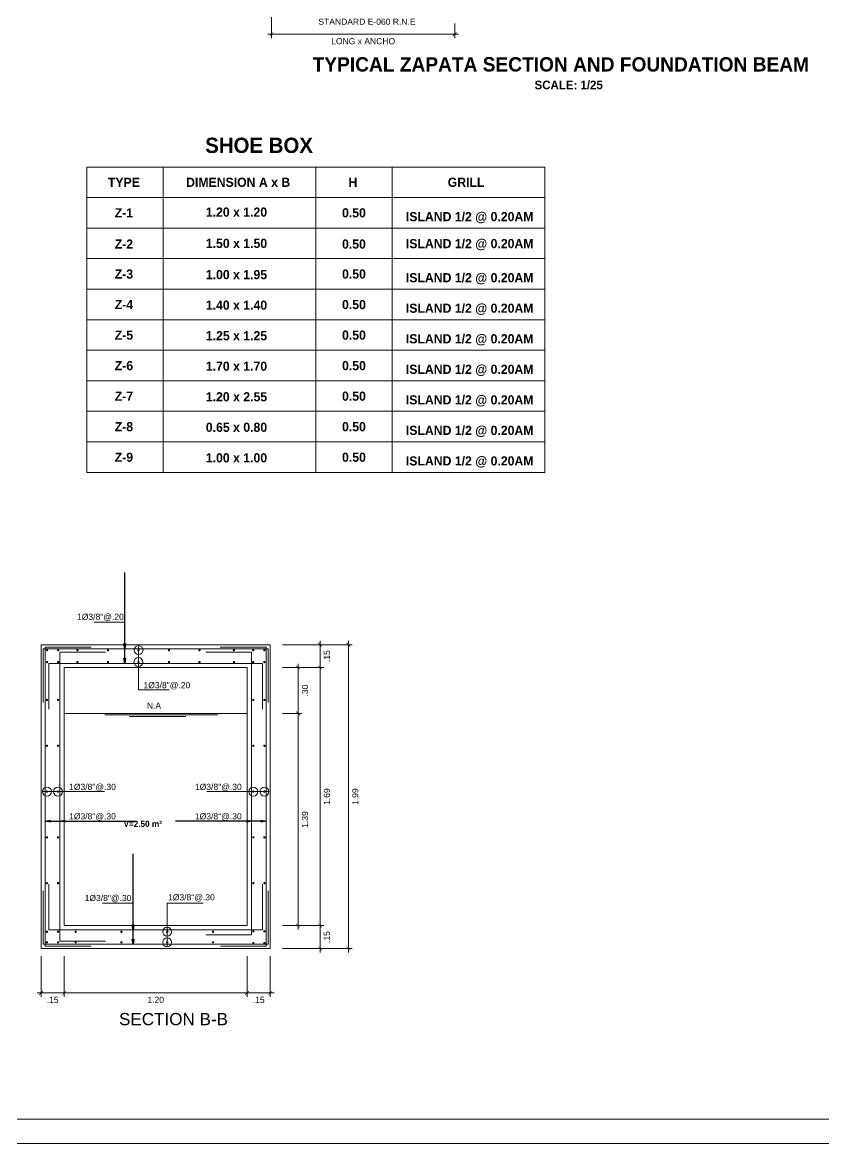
# Model space of a CAD drawing. Header units: millimetres. Extents: x -59 to 123, y 54 to 155.
# Drawn here: x 58.29 to 68.79, y 94.92 to 109.61 of the extents above; entities that cross this region are included whole.
import ezdxf
from ezdxf.enums import TextEntityAlignment as Align

# ---------------------------------------------------------------- set-up
doc = ezdxf.new("R2010")
doc.units = ezdxf.units.MM
doc.linetypes.add('CONTINUA', pattern=[0])
doc.layers.get('0').update_dxf_attribs({"lineweight": 9})
doc.layers.get('Defpoints').update_dxf_attribs({"lineweight": 0})
for name, color, linetype, lineweight in [('.pluma1', 7, 'Continuous', 9), ('ACERO', 150, 'CONTINUA', 40), ('COTAS', 8, 'Continuous', 5), ('DET-CORTE', 86, 'Continuous', 50), ('PLUMA 2 NUEVA', 7, 'Continuous', 25), ('TEXTOS', 3, 'Continuous', 0), ('textura', 253, 'Continuous', 0)]:
    doc.layers.add(name, color=color, linetype=linetype, lineweight=lineweight)
doc.styles.add('cotas', font='ARIALNB.TTF')
doc.styles.add('Henry', font='GOTHICB.TTF')
doc.styles.add('LUIS', font='arial.ttf')
doc.dimstyles.new('luis', dxfattribs={"dimtxt": 0.08, "dimasz": 0.05, "dimexe": 0.05, "dimexo": 0.1, "dimgap": 0.05, "dimtad": 2, "dimzin": 4, "dimdsep": 46, "dimtxsty": 'LUIS', "dimblk": 'ARCHTICK', "dimcen": 2, "dimdle": 0.05, "dimclrd": 256, "dimclre": 256, "dimclrt": 56, "dimaunit": 1, "dimadec": 0, "dimazin": 0, "dimtfac": 1, "dimtix": 1, "dimtmove": 0, "dimatfit": 3, "dimfxl": 1, "dimlwd": -1, "dimlwe": -1, "dimarcsym": 0})
doc.dimstyles.new('NUEVO1', dxfattribs={"dimtxt": 0.1, "dimasz": 0.18, "dimexe": 0.18, "dimexo": 0.3, "dimgap": 0.09, "dimtad": 2, "dimtih": 1, "dimtoh": 1, "dimlfac": 0.4, "dimzin": 0, "dimdsep": 46, "dimtxsty": 'cotas', "dimblk1": 'DOTSMALL', "dimblk2": 'DOTSMALL', "dimsah": 1, "dimcen": 0.09, "dimadec": 0, "dimazin": 0, "dimtfac": 1, "dimtmove": 2, "dimatfit": 3, "dimldrblk": 'DOTSMALL', "dimfxl": 1, "dimtolj": 1, "dimtzin": 0, "dimarcsym": 0})

# ---------------------------------------------------------------- blocks, each defined once
blk = doc.blocks.new('_DotSmall')
at = {"color": 0, "const_width": 0.5}
blk.add_lwpolyline([(-0.0625, 0, 1), (0.0625, 0, 1)], format="xyb", close=True, dxfattribs=at)
blk = doc.blocks.new('_ArchTick')
at = {"color": 0, "linetype": 'ByBlock', "const_width": 0.15}
blk.add_lwpolyline([(-0.5, -0.5), (0.5, 0.5)], dxfattribs=at)
blk = doc.blocks.new('*D776')
at = {"layer": 'COTAS', "ltscale": 0.01, "transparency": 16777216}
for p, q in [((58.539, 97.376), (58.539, 96.844)), ((58.843, 97.364), (58.843, 96.844)), ((58.489, 96.894), (58.893, 96.894))]:
    blk.add_line(p, q, dxfattribs=at)
at = {"layer": 'Defpoints', "color": 0, "linetype": 'CONTINUA', "ltscale": 0.01, "transparency": 16777216}
for p in [(58.539, 97.476), (58.843, 97.464), (58.843, 96.894)]:
    blk.add_point(p, dxfattribs=at)
at = {"layer": 'COTAS', "linetype": 'CONTINUA', "ltscale": 0.01, "transparency": 16777216, "xscale": 0.05, "yscale": 0.05, "zscale": 0.05, "rotation": 180}
blk.add_blockref('_ArchTick', (58.539, 96.894), dxfattribs=at)
at = {"layer": 'COTAS', "linetype": 'CONTINUA', "ltscale": 0.01, "transparency": 16777216, "xscale": 0.05, "yscale": 0.05, "zscale": 0.05}
blk.add_blockref('_ArchTick', (58.843, 96.894), dxfattribs=at)
at = {"layer": 'COTAS', "color": 56, "linetype": 'CONTINUA', "lineweight": 5, "ltscale": 0.01, "transparency": 16777216, "insert": (58.691, 96.803), "char_height": 0.08, "attachment_point": 5, "style": 'LUIS'}
blk.add_mtext('.15', dxfattribs=at)
blk = doc.blocks.new('*D777')
at = {"layer": 'COTAS', "ltscale": 0.01, "transparency": 16777216}
for p, q in [((61.239, 97.376), (61.239, 96.844)), ((61.543, 97.376), (61.543, 96.844)), ((61.189, 96.894), (61.593, 96.894))]:
    blk.add_line(p, q, dxfattribs=at)
at = {"layer": 'Defpoints', "color": 0, "linetype": 'CONTINUA', "ltscale": 0.01, "transparency": 16777216}
for p in [(61.239, 97.476), (61.543, 97.476), (61.543, 96.894)]:
    blk.add_point(p, dxfattribs=at)
at = {"layer": 'COTAS', "linetype": 'CONTINUA', "ltscale": 0.01, "transparency": 16777216, "xscale": 0.05, "yscale": 0.05, "zscale": 0.05, "rotation": 180}
blk.add_blockref('_ArchTick', (61.239, 96.894), dxfattribs=at)
at = {"layer": 'COTAS', "linetype": 'CONTINUA', "ltscale": 0.01, "transparency": 16777216, "xscale": 0.05, "yscale": 0.05, "zscale": 0.05}
blk.add_blockref('_ArchTick', (61.543, 96.894), dxfattribs=at)
at = {"layer": 'COTAS', "color": 56, "linetype": 'CONTINUA', "lineweight": 5, "ltscale": 0.01, "transparency": 16777216, "insert": (61.391, 96.803), "char_height": 0.08, "attachment_point": 5, "style": 'LUIS'}
blk.add_mtext('.15', dxfattribs=at)
blk = doc.blocks.new('*D778')
at = {"layer": 'COTAS', "ltscale": 0.01, "transparency": 16777216}
for p, q in [((61.239, 97.376), (61.239, 96.844)), ((58.843, 97.364), (58.843, 96.844)), ((61.289, 96.894), (58.793, 96.894))]:
    blk.add_line(p, q, dxfattribs=at)
at = {"layer": 'Defpoints', "color": 0, "linetype": 'CONTINUA', "ltscale": 0.01, "transparency": 16777216}
for p in [(58.843, 97.464), (61.239, 97.476), (58.843, 96.894)]:
    blk.add_point(p, dxfattribs=at)
at = {"layer": 'COTAS', "linetype": 'CONTINUA', "ltscale": 0.01, "transparency": 16777216, "xscale": 0.05, "yscale": 0.05, "zscale": 0.05, "rotation": 180}
blk.add_blockref('_ArchTick', (58.843, 96.894), dxfattribs=at)
at = {"layer": 'COTAS', "linetype": 'CONTINUA', "ltscale": 0.01, "transparency": 16777216, "xscale": 0.05, "yscale": 0.05, "zscale": 0.05}
blk.add_blockref('_ArchTick', (61.239, 96.894), dxfattribs=at)
at = {"layer": 'COTAS', "color": 56, "linetype": 'CONTINUA', "lineweight": 5, "ltscale": 0.01, "transparency": 16777216, "insert": (60.041, 96.803), "char_height": 0.08, "attachment_point": 5, "style": 'LUIS'}
blk.add_mtext('1.20', dxfattribs=at)
blk = doc.blocks.new('*D779')
at = {"layer": 'COTAS', "ltscale": 0.01, "transparency": 16777216}
for p, q in [((58.539, 97.376), (58.539, 96.844)), ((58.843, 97.376), (58.843, 96.844)), ((58.489, 96.894), (58.893, 96.894))]:
    blk.add_line(p, q, dxfattribs=at)
at = {"layer": 'Defpoints', "color": 0, "linetype": 'CONTINUA', "ltscale": 0.01, "transparency": 16777216}
for p in [(58.539, 97.476), (58.843, 97.476), (58.843, 96.894)]:
    blk.add_point(p, dxfattribs=at)
at = {"layer": 'COTAS', "linetype": 'CONTINUA', "ltscale": 0.01, "transparency": 16777216, "xscale": 0.05, "yscale": 0.05, "zscale": 0.05, "rotation": 180}
blk.add_blockref('_ArchTick', (58.539, 96.894), dxfattribs=at)
at = {"layer": 'COTAS', "linetype": 'CONTINUA', "ltscale": 0.01, "transparency": 16777216, "xscale": 0.05, "yscale": 0.05, "zscale": 0.05}
blk.add_blockref('_ArchTick', (58.843, 96.894), dxfattribs=at)
at = {"layer": 'COTAS', "color": 56, "linetype": 'CONTINUA', "lineweight": 5, "ltscale": 0.01, "transparency": 16777216, "insert": (58.691, 96.803), "char_height": 0.08, "attachment_point": 5, "style": 'LUIS'}
blk.add_mtext('.15', dxfattribs=at)
blk = doc.blocks.new('*D780')
at = {"layer": 'COTAS', "ltscale": 0.01, "transparency": 16777216}
for p, q in [((62.195, 97.426), (62.195, 97.826)), ((61.703, 97.776), (62.245, 97.776)), ((61.703, 97.476), (62.245, 97.476))]:
    blk.add_line(p, q, dxfattribs=at)
at = {"layer": 'Defpoints', "color": 0, "linetype": 'CONTINUA', "ltscale": 0.01, "transparency": 16777216}
for p in [(61.603, 97.776), (62.195, 97.776), (61.603, 97.476)]:
    blk.add_point(p, dxfattribs=at)
at = {"layer": 'COTAS', "linetype": 'CONTINUA', "ltscale": 0.01, "transparency": 16777216, "xscale": 0.05, "yscale": 0.05, "zscale": 0.05}
for p, rotation in [((62.195, 97.776), 90), ((62.195, 97.476), 270)]:
    blk.add_blockref('_ArchTick', p, dxfattribs=dict(at, rotation=rotation))
at = {"layer": 'COTAS', "color": 56, "linetype": 'CONTINUA', "lineweight": 5, "ltscale": 0.01, "transparency": 16777216, "insert": (62.285, 97.626), "char_height": 0.08, "attachment_point": 5, "rotation": 90, "style": 'LUIS'}
blk.add_mtext('.15', dxfattribs=at)
blk = doc.blocks.new('*D781')
at = {"layer": 'COTAS', "ltscale": 0.01, "transparency": 16777216}
for p, q in [((62.195, 97.726), (62.195, 101.206)), ((61.703, 101.156), (62.245, 101.156)), ((61.803, 97.776), (62.245, 97.776))]:
    blk.add_line(p, q, dxfattribs=at)
at = {"layer": 'Defpoints', "color": 0, "linetype": 'CONTINUA', "ltscale": 0.01, "transparency": 16777216}
for p in [(61.603, 101.156), (62.195, 101.156), (61.703, 97.776)]:
    blk.add_point(p, dxfattribs=at)
at = {"layer": 'COTAS', "linetype": 'CONTINUA', "ltscale": 0.01, "transparency": 16777216, "xscale": 0.05, "yscale": 0.05, "zscale": 0.05}
for p, rotation in [((62.195, 101.156), 90), ((62.195, 97.776), 270)]:
    blk.add_blockref('_ArchTick', p, dxfattribs=dict(at, rotation=rotation))
at = {"layer": 'COTAS', "color": 56, "linetype": 'CONTINUA', "lineweight": 5, "ltscale": 0.01, "transparency": 16777216, "insert": (62.285, 99.466), "char_height": 0.08, "attachment_point": 5, "rotation": 90, "style": 'LUIS'}
blk.add_mtext('1.69', dxfattribs=at)
blk = doc.blocks.new('*D782')
at = {"layer": 'COTAS', "ltscale": 0.01, "transparency": 16777216}
for p, q in [((62.195, 101.106), (62.195, 101.506)), ((61.703, 101.456), (62.245, 101.456)), ((61.703, 101.156), (62.245, 101.156))]:
    blk.add_line(p, q, dxfattribs=at)
at = {"layer": 'Defpoints', "color": 0, "linetype": 'CONTINUA', "ltscale": 0.01, "transparency": 16777216}
for p in [(61.603, 101.456), (62.195, 101.456), (61.603, 101.156)]:
    blk.add_point(p, dxfattribs=at)
at = {"layer": 'COTAS', "linetype": 'CONTINUA', "ltscale": 0.01, "transparency": 16777216, "xscale": 0.05, "yscale": 0.05, "zscale": 0.05}
for p, rotation in [((62.195, 101.456), 90), ((62.195, 101.156), 270)]:
    blk.add_blockref('_ArchTick', p, dxfattribs=dict(at, rotation=rotation))
at = {"layer": 'COTAS', "color": 56, "linetype": 'CONTINUA', "lineweight": 5, "ltscale": 0.01, "transparency": 16777216, "insert": (62.285, 101.306), "char_height": 0.08, "attachment_point": 5, "rotation": 90, "style": 'LUIS'}
blk.add_mtext('.15', dxfattribs=at)
blk = doc.blocks.new('*D783')
at = {"layer": 'COTAS', "ltscale": 0.01, "transparency": 16777216}
for p, q in [((62.566, 101.506), (62.566, 97.426)), ((62.049, 101.456), (62.616, 101.456)), ((61.703, 97.476), (62.616, 97.476))]:
    blk.add_line(p, q, dxfattribs=at)
at = {"layer": 'Defpoints', "color": 0, "linetype": 'CONTINUA', "ltscale": 0.01, "transparency": 16777216}
for p in [(61.949, 101.456), (61.603, 97.476), (62.566, 97.476)]:
    blk.add_point(p, dxfattribs=at)
at = {"layer": 'COTAS', "linetype": 'CONTINUA', "ltscale": 0.01, "transparency": 16777216, "xscale": 0.05, "yscale": 0.05, "zscale": 0.05}
for p, rotation in [((62.566, 101.456), 90), ((62.566, 97.476), 270)]:
    blk.add_blockref('_ArchTick', p, dxfattribs=dict(at, rotation=rotation))
at = {"layer": 'COTAS', "color": 56, "linetype": 'CONTINUA', "lineweight": 5, "ltscale": 0.01, "transparency": 16777216, "insert": (62.657, 99.466), "char_height": 0.08, "attachment_point": 5, "rotation": 90, "style": 'LUIS'}
blk.add_mtext('1.99', dxfattribs=at)
blk = doc.blocks.new('*D784')
at = {"layer": 'COTAS', "ltscale": 0.01, "transparency": 16777216}
for p, q in [((61.908, 97.726), (61.908, 100.606)), ((61.703, 100.556), (61.958, 100.556)), ((61.703, 97.776), (61.958, 97.776))]:
    blk.add_line(p, q, dxfattribs=at)
at = {"layer": 'Defpoints', "color": 0, "linetype": 'CONTINUA', "ltscale": 0.01, "transparency": 16777216}
for p in [(61.603, 100.556), (61.908, 100.556), (61.603, 97.776)]:
    blk.add_point(p, dxfattribs=at)
at = {"layer": 'COTAS', "linetype": 'CONTINUA', "ltscale": 0.01, "transparency": 16777216, "xscale": 0.05, "yscale": 0.05, "zscale": 0.05}
for p, rotation in [((61.908, 100.556), 90), ((61.908, 97.776), 270)]:
    blk.add_blockref('_ArchTick', p, dxfattribs=dict(at, rotation=rotation))
at = {"layer": 'COTAS', "color": 56, "linetype": 'CONTINUA', "lineweight": 5, "ltscale": 0.01, "transparency": 16777216, "insert": (61.998, 99.166), "char_height": 0.08, "attachment_point": 5, "rotation": 90, "style": 'LUIS'}
blk.add_mtext('1.39', dxfattribs=at)
blk = doc.blocks.new('*D785')
at = {"layer": 'COTAS', "ltscale": 0.01, "transparency": 16777216}
for p, q in [((61.908, 100.506), (61.908, 101.206)), ((61.748, 101.156), (61.958, 101.156)), ((61.703, 100.556), (61.958, 100.556))]:
    blk.add_line(p, q, dxfattribs=at)
at = {"layer": 'Defpoints', "color": 0, "linetype": 'CONTINUA', "ltscale": 0.01, "transparency": 16777216}
for p in [(61.648, 101.156), (61.908, 101.156), (61.603, 100.556)]:
    blk.add_point(p, dxfattribs=at)
at = {"layer": 'COTAS', "linetype": 'CONTINUA', "ltscale": 0.01, "transparency": 16777216, "xscale": 0.05, "yscale": 0.05, "zscale": 0.05}
for p, rotation in [((61.908, 101.156), 90), ((61.908, 100.556), 270)]:
    blk.add_blockref('_ArchTick', p, dxfattribs=dict(at, rotation=rotation))
at = {"layer": 'COTAS', "color": 56, "linetype": 'CONTINUA', "lineweight": 5, "ltscale": 0.01, "transparency": 16777216, "insert": (61.998, 100.856), "char_height": 0.08, "attachment_point": 5, "rotation": 90, "style": 'LUIS'}
blk.add_mtext('.30', dxfattribs=at)
blk = doc.blocks.new('*D791')
at = {"layer": 'COTAS', "transparency": 16777216}
for p, q in [((63.81, 110.092), (63.81, 109.792)), ((63.96, 110.092), (63.96, 109.792)), ((63.81, 109.842), (62.129, 109.842)), ((64.01, 109.842), (63.81, 109.842))]:
    blk.add_line(p, q, dxfattribs=at)
at = {"layer": 'Defpoints', "color": 0, "transparency": 16777216}
for p in [(63.81, 110.192), (63.96, 110.192), (63.81, 109.842)]:
    blk.add_point(p, dxfattribs=at)
at = {"layer": 'COTAS', "transparency": 16777216, "xscale": 0.05, "yscale": 0.05, "zscale": 0.05, "rotation": 180}
blk.add_blockref('_ArchTick', (63.81, 109.842), dxfattribs=at)
at = {"layer": 'COTAS', "transparency": 16777216, "xscale": 0.05, "yscale": 0.05, "zscale": 0.05}
blk.add_blockref('_ArchTick', (63.96, 109.842), dxfattribs=at)
at = {"layer": 'COTAS', "color": 56, "lineweight": 5, "transparency": 16777216, "insert": (62.81, 109.683), "char_height": 0.08, "attachment_point": 5, "style": 'LUIS'}
blk.add_mtext('0.075 COATING\\PSTANDARD E-060 R.N.E ', dxfattribs=at)
blk = doc.blocks.new('*D799')
at = {"layer": 'COTAS', "transparency": 16777216}
for p, q in [((61.56, 110.092), (61.56, 109.402)), ((63.96, 109.592), (63.96, 109.402)), ((61.51, 109.452), (64.01, 109.452))]:
    blk.add_line(p, q, dxfattribs=at)
at = {"layer": 'Defpoints', "color": 0, "transparency": 16777216}
for p in [(61.56, 110.192), (63.96, 109.692), (63.96, 109.452)]:
    blk.add_point(p, dxfattribs=at)
at = {"layer": 'COTAS', "transparency": 16777216, "xscale": 0.05, "yscale": 0.05, "zscale": 0.05, "rotation": 180}
blk.add_blockref('_ArchTick', (61.56, 109.452), dxfattribs=at)
at = {"layer": 'COTAS', "transparency": 16777216, "xscale": 0.05, "yscale": 0.05, "zscale": 0.05}
blk.add_blockref('_ArchTick', (63.96, 109.452), dxfattribs=at)
at = {"layer": 'COTAS', "color": 56, "lineweight": 5, "transparency": 16777216, "insert": (62.76, 109.361), "char_height": 0.08, "attachment_point": 5, "style": 'LUIS'}
blk.add_mtext('LONG x ANCHO', dxfattribs=at)

msp = doc.modelspace()

# ---------------------------------------------------------------- linework, layer by layer
at = {"layer": '.pluma1', "lineweight": 5}
for p, q in [((59.6356, 101.7508), (59.236, 101.7508)), ((58.5567, 99.5322), (59.3702, 99.5322)), ((61.5252, 99.5322), (60.7117, 99.5322)), ((59.7446, 98.0691), (59.345, 98.0691))]:
    msp.add_line(p, q, dxfattribs=at)
for points in [[(59.8153, 101.434), (59.8153, 100.8641), (60.2194, 100.8641)], [(60.1914, 97.4991), (60.1914, 98.0691), (60.6617, 98.0691)]]:
    msp.add_lwpolyline(points, dxfattribs=at)
at = {"layer": '.pluma1', "lineweight": 5, "ltscale": 0.01}
for centre in [(59.8163, 101.3849), (59.8153, 101.2283), (58.6153, 99.5322), (58.7613, 99.5322), (61.3206, 99.5322), (61.4666, 99.5322), (60.1914, 97.6955), (60.1914, 97.5574)]:
    msp.add_circle(centre, 0.0586, dxfattribs=at)
at = {"layer": 'ACERO', "lineweight": 5}
for p, q in [((58.5673, 101.401), (58.5673, 100.701)), ((58.5673, 101.401), (61.5145, 101.401)), ((58.5946, 101.4244), (58.5946, 97.5084)), ((58.7837, 101.3597), (58.7837, 97.5731)), ((61.2981, 101.3597), (61.2981, 97.6553)), ((61.4873, 101.4244), (61.4873, 97.5084)), ((61.5145, 101.401), (61.5145, 100.701)), ((58.6405, 100.6119), (58.6405, 101.2119)), ((58.6405, 101.2119), (61.4413, 101.2119)), ((61.4413, 100.6119), (61.4413, 101.2119)), ((58.6405, 98.321), (58.6405, 97.721)), ((61.4413, 98.321), (61.4413, 97.721)), ((58.5673, 97.5319), (58.5673, 98.2319)), ((61.5145, 97.5319), (61.5145, 98.2319)), ((58.6405, 97.721), (61.4413, 97.721)), ((58.5673, 97.5319), (61.5145, 97.5319))]:
    msp.add_line(p, q, dxfattribs=at)
at = {"layer": 'ACERO', "linetype": 'Continuous', "lineweight": 5, "ltscale": 0.6}
for p, q in [((58.5946, 101.4244), (59.1946, 101.4244)), ((58.7837, 101.3597), (59.3837, 101.3597)), ((61.2981, 101.3597), (60.6981, 101.3597)), ((61.4873, 101.4244), (60.8873, 101.4244)), ((58.7837, 97.5731), (59.3837, 97.5731)), ((58.5946, 97.5084), (59.1946, 97.5084))]:
    msp.add_line(p, q, dxfattribs=at)
at = {"layer": 'ACERO', "lineweight": 5, "ltscale": 0.01}
for p, q in [((61.2981, 97.6553), (60.6981, 97.6553)), ((60.8913, 97.5084), (61.4873, 97.5084))]:
    msp.add_line(p, q, dxfattribs=at)
at = {"layer": 'ACERO', "lineweight": 5, "const_width": 0.015}
for points in [[(58.6247, 101.3849, 1), (58.6097, 101.3849, 1)], [(58.7707, 101.3849, 1), (58.7557, 101.3849, 1)], [(59.023, 101.3849, 1), (59.008, 101.3849, 1)], [(59.423, 101.3849, 1), (59.408, 101.3849, 1)], [(59.823, 101.3849, 1), (59.808, 101.3849, 1)], [(60.2228, 101.3849, 1), (60.2078, 101.3849, 1)], [(60.6228, 101.3849, 1), (60.6078, 101.3849, 1)], [(61.0588, 101.3849, -1), (61.0738, 101.3849, -1)], [(61.3111, 101.3849, -1), (61.3261, 101.3849, -1)], [(61.4572, 101.3849, -1), (61.4722, 101.3849, -1)], [(58.6247, 101.2283, -1), (58.6097, 101.2283, -1)], [(58.7707, 101.2283, -1), (58.7557, 101.2283, -1)], [(59.023, 101.2283, -1), (59.008, 101.2283, -1)], [(59.423, 101.2283, -1), (59.408, 101.2283, -1)], [(59.823, 101.2283, -1), (59.808, 101.2283, -1)], [(60.2228, 101.2283, -1), (60.2078, 101.2283, -1)], [(60.6228, 101.2283, -1), (60.6078, 101.2283, -1)], [(61.0588, 101.2283, 1), (61.0738, 101.2283, 1)], [(61.3111, 101.2283, 1), (61.3261, 101.2283, 1)], [(61.4572, 101.2283, 1), (61.4722, 101.2283, 1)], [(58.6228, 100.7322, -1), (58.6078, 100.7322, -1)], [(58.7688, 100.7322, -1), (58.7538, 100.7322, -1)], [(61.3131, 100.7322, 1), (61.3281, 100.7322, 1)], [(61.3131, 100.7322, 1), (61.3281, 100.7322, 1)], [(61.4591, 100.7322, 1), (61.4741, 100.7322, 1)], [(61.4591, 100.7322, 1), (61.4741, 100.7322, 1)], [(58.6228, 100.1322, -1), (58.6078, 100.1322, -1)], [(58.7688, 100.1322, -1), (58.7538, 100.1322, -1)], [(61.3131, 100.1322, 1), (61.3281, 100.1322, 1)], [(61.4591, 100.1322, 1), (61.4741, 100.1322, 1)], [(58.6228, 99.5322, -1), (58.6078, 99.5322, -1)], [(58.7688, 99.5322, -1), (58.7538, 99.5322, -1)], [(61.3131, 99.5322, 1), (61.3281, 99.5322, 1)], [(61.4591, 99.5322, 1), (61.4741, 99.5322, 1)], [(58.6228, 98.9322, -1), (58.6078, 98.9322, -1)], [(58.7688, 98.9322, -1), (58.7538, 98.9322, -1)], [(61.3131, 98.9322, 1), (61.3281, 98.9322, 1)], [(61.4591, 98.9322, 1), (61.4741, 98.9322, 1)], [(58.6228, 98.3322, -1), (58.6078, 98.3322, -1)], [(58.7688, 98.3322, -1), (58.7538, 98.3322, -1)], [(61.3131, 98.3322, 1), (61.3281, 98.3322, 1)], [(61.4591, 98.3322, 1), (61.4741, 98.3322, 1)], [(58.6228, 97.6955, 1), (58.6078, 97.6955, 1)], [(58.7688, 97.6955, 1), (58.7538, 97.6955, 1)], [(59, 97.6955, 1), (58.985, 97.6955, 1)], [(59.6, 97.6955, 1), (59.585, 97.6955, 1)], [(60.2, 97.6955, 1), (60.185, 97.6955, 1)], [(60.8, 97.6955, 1), (60.785, 97.6955, 1)], [(61.3131, 97.7016, 1), (61.3281, 97.7016, 1)], [(61.4589, 97.7016, 1), (61.4739, 97.7016, 1)], [(58.6228, 97.5574, -1), (58.6078, 97.5574, -1)], [(58.7688, 97.5574, -1), (58.7538, 97.5574, -1)], [(59, 97.5574, -1), (58.985, 97.5574, -1)], [(59.6, 97.5574, -1), (59.585, 97.5574, -1)], [(60.2, 97.5574, -1), (60.185, 97.5574, -1)], [(60.8, 97.5574, -1), (60.785, 97.5574, -1)], [(61.3131, 97.5476, 1), (61.3281, 97.5476, 1)], [(61.4589, 97.5476, 1), (61.4739, 97.5476, 1)]]:
    msp.add_lwpolyline(points, format="xyb", close=True, dxfattribs=at)
at = {"layer": 'Defpoints', "lineweight": 5, "ltscale": 0.5}
msp.add_lwpolyline([(34.5836, 94.9209), (78.8336, 94.9209), (78.8336, 124.7036), (34.5836, 124.7036)], close=True, dxfattribs=at)
at = {"layer": 'DET-CORTE', "lineweight": 5, "ltscale": 0.5}
msp.add_lwpolyline([(34.9016, 95.2389), (78.5157, 95.2389), (78.5157, 124.3856), (34.9016, 124.3856)], close=True, dxfattribs=at)
at = {"layer": 'PLUMA 2 NUEVA', "color": 0, "linetype": 'Continuous', "lineweight": 5, "ltscale": 0.01}
for p, q in [((61.5428, 101.4564), (58.5391, 101.4564)), ((60.1786, 101.4564), (58.5391, 101.4564)), ((58.5391, 101.4564), (58.5391, 97.4764)), ((61.5428, 97.4764), (61.5428, 101.4564)), ((58.8433, 97.7764), (58.8433, 101.1564)), ((58.8433, 101.1564), (61.2386, 101.1564)), ((61.2386, 101.1564), (61.2386, 97.7764)), ((61.2386, 97.7764), (58.8433, 97.7764)), ((58.5391, 97.4764), (61.5428, 97.4764)), ((58.8433, 97.2164), (58.8433, 97.2707)), ((61.2386, 97.2707), (61.2386, 97.2164)), ((61.5428, 97.2164), (61.5428, 97.2707))]:
    msp.add_line(p, q, dxfattribs=at)
at = {"layer": 'PLUMA 2 NUEVA', "color": 0, "linetype": 'CONTINUA', "lineweight": 5}
for p, q in [((61.2386, 101.1564), (61.2386, 97.7764)), ((61.2386, 97.2707), (61.2386, 97.2164))]:
    msp.add_line(p, q, dxfattribs=at)
at = {"layer": 'PLUMA 2 NUEVA', "linetype": 'CONTINUA', "lineweight": 5}
msp.add_lwpolyline([(65.1401, 103.7136), (59.1401, 103.7136), (59.1401, 107.7136), (65.1401, 107.7136)], close=True, dxfattribs=at)
at = {"layer": 'textura', "linetype": 'CONTINUA', "lineweight": 5}
for p, q in [((60.1401, 107.7136), (60.1401, 103.7136)), ((62.1401, 107.7136), (62.1401, 103.7136)), ((63.1401, 107.7136), (63.1401, 103.7136)), ((59.1401, 107.3136), (65.1401, 107.3136)), ((59.1401, 106.9136), (65.1401, 106.9136)), ((59.1401, 106.5136), (65.1401, 106.5136)), ((59.1401, 106.1136), (65.1401, 106.1136)), ((59.1401, 105.7136), (65.1401, 105.7136)), ((59.1401, 105.3136), (65.1401, 105.3136)), ((59.1401, 104.9136), (65.1401, 104.9136)), ((59.1401, 104.5136), (65.1401, 104.5136)), ((59.1401, 104.1136), (65.1401, 104.1136))]:
    msp.add_line(p, q, dxfattribs=at)
at = {"layer": 'textura', "lineweight": 5, "ltscale": 0.01}
for p, q in [((58.8433, 100.5564), (61.2386, 100.5564)), ((60.8545, 100.5364), (59.3725, 100.5364)), ((60.4352, 100.5164), (59.6971, 100.5164))]:
    msp.add_line(p, q, dxfattribs=at)

# ---------------------------------------------------------------- texts
at = {"layer": 'TEXTOS', "linetype": 'Continuous', "lineweight": 5, "style": 'Henry'}
for s, height, p in [('TYPICAL ZAPATA SECTION AND FOUNDATION BEAM', 0.1875, (62.098, 108.9646)), ('SHOE BOX', 0.2, (60.6902, 107.8978))]:
    msp.add_text(s, height=height, dxfattribs=at).set_placement(p)
at = {"layer": 'TEXTOS', "lineweight": 5, "style": 'Henry'}
msp.add_text('SCALE: 1/25', height=0.1125, dxfattribs=at).set_placement((65.4536, 108.7323), align=Align.CENTER)
for s, p in [('TYPE', (59.6246, 107.5136)), ('DIMENSION A x B', (61.122, 107.5136)), ('H', (62.6268, 107.5136)), ('GRILL', (64.109, 107.5136)), ('Z-1', (59.6246, 107.1136)), ('1.20 x 1.20', (61.1, 107.123)), ('0.50', (62.639, 107.1136)), ('ISLAND 1/2 @ 0.20AM', (64.1559, 107.0636)), ('1.50 x 1.50', (61.1, 106.7136)), ('ISLAND 1/2 @ 0.20AM', (64.1559, 106.7104)), ('Z-2', (59.6246, 106.7041)), ('0.50', (62.639, 106.7041)), ('Z-3', (59.6246, 106.3116)), ('1.00 x 1.95', (61.1, 106.3041)), ('0.50', (62.639, 106.3116)), ('ISLAND 1/2 @ 0.20AM', (64.1559, 106.2636)), ('Z-4', (59.6246, 105.9116)), ('1.40 x 1.40', (61.1, 105.9041)), ('0.50', (62.639, 105.9116)), ('ISLAND 1/2 @ 0.20AM', (64.1559, 105.8636)), ('Z-5', (59.6246, 105.5116)), ('1.25 x 1.25', (61.1, 105.5041)), ('0.50', (62.639, 105.5116)), ('ISLAND 1/2 @ 0.20AM', (64.1559, 105.4636)), ('Z-6', (59.6246, 105.1116)), ('1.70 x 1.70', (61.1, 105.1041)), ('0.50', (62.639, 105.1116)), ('ISLAND 1/2 @ 0.20AM', (64.1559, 105.0636)), ('Z-7', (59.6246, 104.7116)), ('1.20 x 2.55', (61.1, 104.7041)), ('0.50', (62.639, 104.7116)), ('ISLAND 1/2 @ 0.20AM', (64.1559, 104.6636)), ('Z-8', (59.6246, 104.3116)), ('0.65 x 0.80', (61.1, 104.3041)), ('0.50', (62.639, 104.3116)), ('ISLAND 1/2 @ 0.20AM', (64.1559, 104.2636)), ('Z-9', (59.6246, 103.9116)), ('1.00 x 1.00', (61.1, 103.9041)), ('0.50', (62.639, 103.9116)), ('ISLAND 1/2 @ 0.20AM', (64.1559, 103.8636))]:
    msp.add_text(s, height=0.12, dxfattribs=at).set_placement(p, align=Align.MIDDLE_CENTER)
at = {"layer": 'TEXTOS', "lineweight": 5, "style": 'LUIS'}
for s, height, p in [('1%%C3/8"@.20', 0.08, (59.0104, 101.7821)), ('1%%C3/8"@.20', 0.08, (59.8813, 100.8857)), ('N.A', 0.08, (59.9257, 100.6172)), ('1%%C3/8"@.30', 0.08, (58.9067, 99.5539)), ('1%%C3/8"@.30', 0.08, (60.5554, 99.5539)), ('1%%C3/8"@.30', 0.08, (58.9067, 99.1684)), ('1%%C3/8"@.30', 0.08, (60.5554, 99.1684)), ('1%%C3/8"@.30', 0.08, (59.1106, 98.0981)), ('1%%C3/8"@.30', 0.08, (60.2032, 98.1077)), ('SECTION B-B', 0.16, (59.5604, 96.4717))]:
    msp.add_text(s, height=height, dxfattribs=at).set_placement(p)
at = {"layer": 'TEXTOS', "lineweight": 5, "ltscale": 0.002, "style": 'Henry'}
msp.add_text('V=2.50 m³', height=0.08, dxfattribs=at).set_placement((59.6197, 99.0692))

# ---------------------------------------------------------------- dimensions: what is measured, and where the dimension line sits
at = {"layer": 'COTAS', "lineweight": 5}
dim = msp.add_linear_dim(base=(63.9595, 109.4521), p1=(61.5595, 110.192), p2=(63.9595, 109.692), text='LONG x ANCHO', dimstyle='luis', override={"dimlfac": 0.5}, dxfattribs=at)
dim.commit()
dim.dimension.update_dxf_attribs({"geometry": '*D799', "text_midpoint": (62.7595, 109.3607)})
dim = msp.add_linear_dim(base=(63.8095, 109.842), p1=(63.9595, 110.192), p2=(63.8095, 110.192), angle=180, text='0.075 COATING\\PSTANDARD E-060 R.N.E ', dimstyle='luis', override={"dimlfac": 0.5}, dxfattribs=at)
dim.commit()
dim.dimension.update_dxf_attribs({"geometry": '*D791', "text_midpoint": (62.8099, 109.842), "dimtype": 160})
at = {"layer": 'COTAS', "linetype": 'CONTINUA', "lineweight": 5, "ltscale": 0.01}
for base, p1, p2, picture, middle in [((62.1946, 101.4564), (61.6026, 101.1564), (61.6026, 101.4564), '*D782', (62.2854, 101.3064)), ((62.5661, 97.4764), (61.9486, 101.4564), (61.6026, 97.4764), '*D783', (62.657, 99.4664)), ((62.1946, 101.1564), (61.7026, 97.7764), (61.6026, 101.1564), '*D781', (62.2854, 99.4664)), ((61.9076, 101.1564), (61.6026, 100.5564), (61.6478, 101.1564), '*D785', (61.9985, 100.8564)), ((61.9076, 100.5564), (61.6026, 97.7764), (61.6026, 100.5564), '*D784', (61.9985, 99.1664)), ((62.1946, 97.7764), (61.6026, 97.4764), (61.6026, 97.7764), '*D780', (62.2854, 97.6264))]:
    dim = msp.add_linear_dim(base=base, p1=p1, p2=p2, angle=90, dimstyle='luis', override={"dimlfac": 0.5}, dxfattribs=at)
    dim.commit()
    dim.dimension.update_dxf_attribs({"geometry": picture, "text_midpoint": middle})
for base, p1, p2, picture, middle in [((58.8433, 96.8943), (58.5391, 97.4764), (58.8433, 97.4643), '*D776', (58.6912, 96.8035)), ((58.8433, 96.8943), (58.5391, 97.4764), (58.8433, 97.4764), '*D779', (58.6912, 96.8035)), ((58.8433, 96.8943), (61.2386, 97.4764), (58.8433, 97.4643), '*D778', (60.0409, 96.8035)), ((61.5428, 96.8943), (61.2386, 97.4764), (61.5428, 97.4764), '*D777', (61.3907, 96.8035))]:
    dim = msp.add_linear_dim(base=base, p1=p1, p2=p2, dimstyle='luis', override={"dimlfac": 0.5}, dxfattribs=at)
    dim.commit()
    dim.dimension.update_dxf_attribs({"geometry": picture, "text_midpoint": middle})

# ---------------------------------------------------------------- leaders
at = {"layer": '.pluma1', "lineweight": 5}
for points in [[(59.6356, 101.3998), (59.6356, 101.7508)], [(59.6356, 101.2108), (59.6356, 101.6925)], [(58.5946, 99.1449), (59.3503, 99.1449)], [(58.7837, 99.1449), (59.4392, 99.1449)], [(61.3014, 99.1449), (60.7316, 99.1449)], [(61.4873, 99.1449), (60.9427, 99.1449)], [(59.7446, 97.7181), (59.7446, 98.0691)], [(59.7446, 97.5291), (59.7446, 98.0108)]]:
    msp.add_leader(points, dimstyle='NUEVO1', override={"dimtxt": 2.5, "dimasz": 0.07, "dimexe": 0.05, "dimexo": 0.07, "dimgap": 0.02, "dimlfac": 0.5, "dimzin": 5, "dimtxsty": 'LUIS', "dimcen": 0, "dimtofl": 0, "dimldrblk": 'OPEN', "dimtzin": 4}, dxfattribs=at)

doc.saveas('drawing.dxf')
